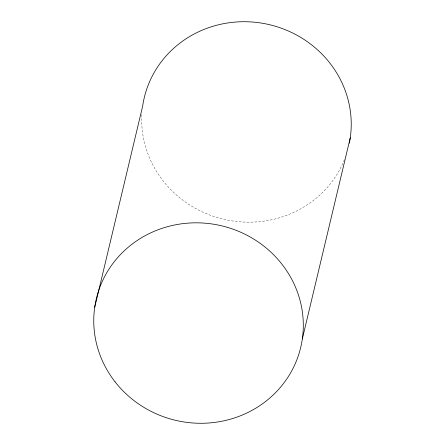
<?xml version="1.0" encoding="UTF-8"?>
<svg xmlns="http://www.w3.org/2000/svg" width="445" height="445" viewBox="0 0 445 445"><rect width="100%" height="100%" fill="white"/><g stroke="black" fill="none" stroke-linecap="round" stroke-linejoin="round"><path stroke-width="0.33" stroke-dasharray="2.23 1.67" d="M344.38 159.699A105.042 99.947 13.4 0 1 224.041 219.346A105.042 99.947 13.4 0 1 141.933 112.941"/><path stroke-width="0.67" d="M94.735 307.222L142.661 106.116A105.042 99.947 13.4 0 1 263.529 23.446A105.042 99.947 13.4 0 1 349.331 143.179M302.339 338.884L350.265 137.778M115.077 381.843A105.042 99.947 13.4 0 0 295.118 363.96A105.042 99.947 13.4 0 0 185.409 223.357A105.042 99.947 13.4 0 0 115.077 381.843"/></g></svg>
